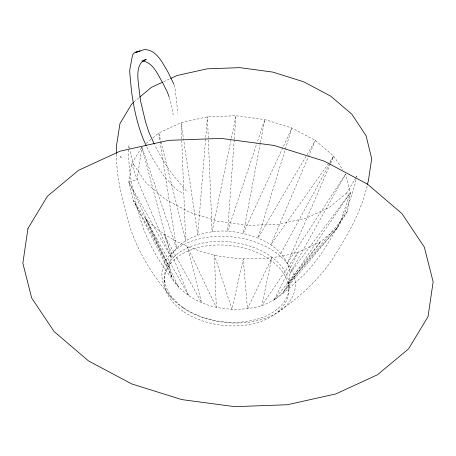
<?xml version="1.0" encoding="UTF-8"?>
<svg xmlns="http://www.w3.org/2000/svg" width="456" height="456" viewBox="0 0 456 456"><rect width="100%" height="100%" fill="white"/><g stroke="black" fill="none" stroke-linecap="round" stroke-linejoin="round"><path stroke-width="0.34" stroke-dasharray="2.28 1.71" d="M128.66 147.961L128.66 145.356L129.698 149.408M234.236 139.821L227.63 231.198C201.82 229.049 159.258 244.291 172.146 277.539C189.223 307.361 230.924 314.646 261.784 305.674C278.901 299.603 291.589 286.026 304.671 274.033C312.189 266.156 318.904 257.549 324.729 248.349C338.392 226.957 350.687 204.26 356.147 179.254M234.287 139.114L235.98 115.739L264.771 119.552L291.851 127.988L315.37 140.471L333.729 156.151L342.975 169.945M164.149 282.412L164.582 278.833M288.728 288.494L289.161 284.909M273.919 300.082L320.522 241.805L283.045 292.456L288.545 283.318L290.039 273.298L345.671 173.964L350.39 192.694L347.557 211.06L337.372 227.812L283.045 292.456L273.919 300.082L298.161 252.1L320.522 241.805L337.372 227.812L340.432 221.576L350.39 192.694L290.039 273.298C285.593 244.747 252.898 233.13 227.63 231.198L256.939 143.093M128.86 182.092L171.028 257.292L141.879 146.975L137.131 179.567L128.86 182.092L169.535 267.313L133.574 200.822L145.521 218.629L172.146 277.539L133.574 200.822L128.86 182.092L131.687 163.727L141.879 146.975L176.529 248.161L158.722 132.975L181.089 122.687L207.434 116.81L235.98 115.739L212.108 231.756L207.434 116.81L197.79 234.937L183.591 139.525M260.29 143.275L243.293 233.301L291.851 127.988L258.045 237.935L306.717 155.182M260.427 142.58L264.771 119.552L257.167 142.42M367.097 185.94C361.294 211.219 348.304 233.945 334.601 255.673C320.351 278.861 299.484 297.055 277.476 312.634M356.546 177.224L356.9 176.056L356.17 177.264M330.338 163.978L287.428 263.078L345.671 173.964M330.623 163.328L333.729 156.151L328.799 163.105M280.89 253.342L329.665 163.63M330.002 163.009L333.729 156.151M307.076 154.567L315.37 140.471L270.864 244.769L328.388 163.681M355.811 177.868L346.355 193.572L347.033 192.66L329.437 207.36L306.039 218.15L278.439 224.289L248.514 225.367L218.31 221.302L189.873 212.376L165.152 199.198L145.829 182.668L133.22 163.903L133.671 164.964L129.869 150.087M347.557 211.06L340.432 221.576L288.545 283.318L350.39 192.694M288.545 283.318L337.372 227.812M133.87 102.013L139.205 97.555M146.222 143.366L152.201 138.396M152.749 137.946L158.722 132.975L160.797 141.252M163.607 81.715L169.991 78.768M181.716 192.58L177.509 190.3L174.91 188.203L163.767 175.885L152.891 159.087L146.701 146.826M145.521 218.629C164.399 237.889 188.596 248.811 214.474 255.235C242.227 260.655 270.978 260.29 298.161 252.1L261.784 305.674L271.81 257.976L247.465 308.86L243.265 259.048L231.95 309.419L214.474 255.235L216.281 307.31L187.393 246.799L201.529 302.681L163.875 234.316L188.71 295.847L145.521 218.629L178.689 287.269C163.054 268.35 149.568 247.152 141.776 223.742C134.668 199.557 128.142 174.756 128.643 149.34M172.117 298.458C154.333 277.727 139.08 254.214 130.319 228.2C123.337 203.878 116.326 179.094 116.411 153.581M186.379 191.035L175.075 177.481C167.135 167.586 160.478 156.659 154.869 145.293M171.028 257.292L137.131 179.567L131.687 163.727M169.381 97.595L171.958 107.166L173.189 114.861M174.22 85.061L175.218 89.404L177.851 113.31M160.968 141.941L185.655 240.534L181.089 122.687L183.489 138.823M184.338 308.267A62.597 40.065 6.9 0 0 287.594 295.254A62.597 40.065 6.9 0 0 208.677 242.09A62.597 40.065 6.9 0 0 184.338 308.267M183.905 311.847A62.597 40.065 6.9 0 0 287.16 298.84A62.597 40.065 6.9 0 0 208.244 245.676A62.597 40.065 6.9 0 0 183.905 311.847M183.027 307.908A67.038 42.91 6.9 0 0 293.658 294.091A67.038 42.91 6.9 0 0 209.27 237.08A67.038 42.91 6.9 0 0 183.027 307.908"/><path stroke-width="0.68" d="M367.445 184.629L368.522 179.875L371.686 158.654L366.1 135.802L351.889 114.262L330.794 96.216L303.816 81.829L272.779 72.088L239.805 67.653L207.144 68.828L177.013 75.531L170.63 78.478M133.334 102.463L131.59 104.259L119.962 123.576L116.445 145.971L116.411 153.581M139.741 97.111L151.477 87.307L162.33 82.302M139.468 51.175L135.512 52.531L144.13 49.624C156.539 49.254 162.689 63.333 168.201 72.493L173.987 84.366M142.927 60.602L146.256 59.497C136.287 62.506 137.524 75.719 138.419 83.961L140.516 100.776L145.498 121.706L148.85 132.126L154.253 144.005M141.896 60.973C153.016 61.891 157.656 74.539 162.758 82.901L167.363 92.197L169.17 96.98M140.174 50.981C136.76 51.351 132.479 52.691 132.246 56.715L129.977 68.417L129.686 71.86L131.459 90.63C133.921 109.457 138.025 128.335 146.165 145.589M121.142 157.525L120.435 156.539M27.964 228.456L22.857 263.243L31.669 297.979L54.127 331.569L88.487 360.913L131.852 383.98L181.75 399.587L234.783 406.666L287.343 404.74L335.838 393.933L377.522 374.746L408.582 348.863L428.036 316.629L433.143 281.842L424.331 247.106L401.873 213.511L367.513 184.173L324.148 161.105L274.25 145.498L221.217 138.413L168.657 140.345L120.162 151.147L78.478 170.339L47.418 196.217L27.964 228.456"/></g></svg>
